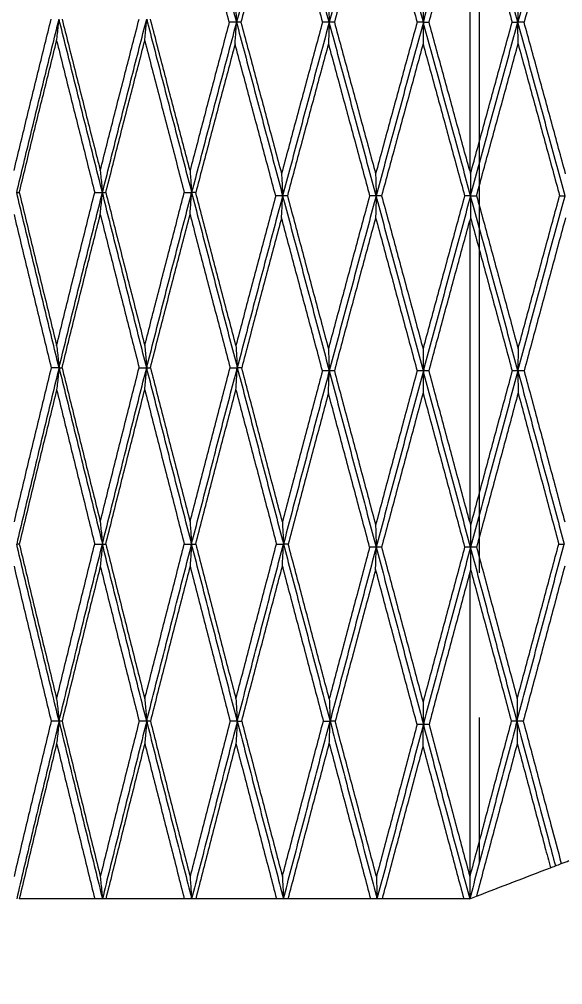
# Model space of a CAD drawing. Extents: x 1661 to 2451, y 0 to 579.
# Drawn here: x 2159.2 to 2168.6, y 425.28 to 441.95 of the extents above; entities that cross this region are included whole.
import ezdxf

# ---------------------------------------------------------------- set-up
doc = ezdxf.new("R2010")
doc.units = 0
doc.header["$LTSCALE"] = 10
doc.header["$MEASUREMENT"] = 0
doc.header["$PDMODE"] = 3
doc.header["$PDSIZE"] = -10
doc.linetypes.add('CENTER', pattern=[2, 1.25, -0.25, 0.25, -0.25])
doc.layers.get('0').update_dxf_attribs({"linetype": 'CONTINUOUS'})
doc.layers.get('DEFPOINTS').update_dxf_attribs({"linetype": 'CONTINUOUS'})
doc.layers.add('2', color=7, linetype='CONTINUOUS', true_color=0xffffff)
doc.layers.add('BODY', color=7, linetype='CONTINUOUS')
doc.styles.add('Daelim Dimension', font='')
doc.styles.get('Daelim Dimension').set_extended_font_data('나눔고딕')
doc.dimstyles.new('DEFAULT', dxfattribs={"dimscale": 2, "dimtxt": 2, "dimasz": 2, "dimexe": 0, "dimexo": 2, "dimgap": 1, "dimtad": 1, "dimdec": 0, "dimzin": 9, "dimdsep": 46, "dimtxsty": 'Daelim Dimension', "dimcen": 0.5, "dimclrd": 5, "dimclre": 5, "dimclrt": 256, "dimadec": 1, "dimazin": 0, "dimtfac": 1, "dimtdec": 0, "dimtix": 1, "dimtmove": 0, "dimatfit": 3, "dimfxl": 1, "dimtolj": 1, "dimtzin": 1, "dimlwd": 9, "dimlwe": 9, "dimarcsym": 0})

# ---------------------------------------------------------------- blocks, each defined once
blk = doc.blocks.new('*D11')
at = {"color": 5, "lineweight": 9, "ltscale": 0.5, "transparency": 16777216}
for p, q in [((2146.989, 470.764), (1973.318, 470.764)), ((1975.318, 466.764), (1975.318, 277.281)), ((2140.649, 273.281), (1973.318, 273.281))]:
    blk.add_line(p, q, dxfattribs=at)
at = {"color": 5, "linetype": 'ByBlock', "lineweight": 9, "ltscale": 0.5, "transparency": 16777216}
for p, q in [((2212.678, 377.281), (2263.051, 377.281)), ((2263.051, 373.281), (2263.051, 277.281)), ((2212.678, 273.281), (2263.051, 273.281))]:
    blk.add_line(p, q, dxfattribs=at)
at = {"color": 5, "ltscale": 0.5, "transparency": 16777216}
for points in [[(1974.651, 466.764), (1975.984, 466.764), (1975.318, 470.764)], [(2262.384, 373.281), (2263.717, 373.281), (2263.051, 377.281)], [(1974.651, 277.281), (1975.984, 277.281), (1975.318, 273.281)], [(2262.384, 277.281), (2263.717, 277.281), (2263.051, 273.281)]]:
    blk.add_solid(points, dxfattribs=at)
at = {"layer": 'DEFPOINTS', "color": 0, "ltscale": 0.5, "transparency": 16777216}
for p in [(2150.989, 470.764), (2208.678, 377.281), (1975.318, 273.281), (2144.649, 273.281), (2208.678, 273.281), (2263.051, 273.281)]:
    blk.add_point(p, dxfattribs=at)
at = {"color": 7, "ltscale": 0.5, "transparency": 16777216, "insert": (1967.874, 372.022), "char_height": 10, "attachment_point": 5, "rotation": 90, "style": 'Daelim Dimension'}
blk.add_mtext('\\A1;197', dxfattribs=at)
at = {"ltscale": 0.5, "transparency": 16777216, "insert": (2258.887, 325.281), "char_height": 4, "attachment_point": 5, "rotation": 90, "style": 'Daelim Dimension'}
blk.add_mtext('\\A1;104', dxfattribs=at)

msp = doc.modelspace()

# ---------------------------------------------------------------- linework, layer by layer
at = {"layer": '2', "color": 7, "linetype": 'Continuous', "lineweight": 13}
for p, q in [((2166.989, 444.433), (2166.989, 439.335)), ((2166.989, 438.469), (2166.989, 433.272)), ((2166.989, 432.395), (2166.989, 427.149))]:
    msp.add_line(p, q, dxfattribs=at)
at = {"layer": '2', "color": 7, "linetype": 'Continuous', "lineweight": 18}
for p, q in [((2166.989, 439.335), (2167.003, 439.281)), ((2167.003, 438.523), (2166.989, 438.469)), ((2166.989, 433.272), (2167.003, 433.217)), ((2167.003, 432.45), (2166.989, 432.395)), ((2166.885, 426.764), (2165.48, 426.764))]:
    msp.add_line(p, q, dxfattribs=at)
for start_param, end_param in [(1.961889, 2.04643), (1.865198, 1.949739), (1.768507, 1.853048), (1.671816, 1.756357)]:
    msp.add_ellipse((2166.989, 426.763), major_axis=(17.001, 0), ratio=0.00001, start_param=start_param, end_param=end_param, dxfattribs=at)
for points in [[(2162.169, 444.857), (2162.256, 444.532), (2162.43, 443.878), (2162.693, 442.891), (2162.869, 442.229), (2162.957, 441.897)], [(2163.755, 444.857), (2163.666, 444.532), (2163.489, 443.878), (2163.223, 442.891), (2163.046, 442.229), (2162.957, 441.897)], [(2164.561, 441.897), (2164.471, 442.229), (2164.291, 442.891), (2164.022, 443.878), (2163.844, 444.532), (2163.755, 444.857)], [(2165.372, 444.857), (2165.282, 444.532), (2165.102, 443.878), (2164.831, 442.891), (2164.651, 442.229), (2164.561, 441.897)], [(2166.187, 441.897), (2166.096, 442.229), (2165.914, 442.891), (2165.642, 443.878), (2165.462, 444.532), (2165.372, 444.857)], [(2166.187, 441.897), (2166.278, 442.229), (2166.459, 442.891), (2166.732, 443.878), (2166.913, 444.532), (2167.003, 444.857)], [(2167.82, 441.897), (2167.729, 442.229), (2167.547, 442.891), (2167.275, 443.878), (2167.094, 444.532), (2167.003, 444.857)], [(2168.635, 444.857), (2168.545, 444.532), (2168.364, 443.878), (2168.093, 442.891), (2167.911, 442.229), (2167.82, 441.897)], [(2162.833, 441.897), (2162.756, 442.187), (2162.601, 442.765), (2162.37, 443.628), (2162.217, 444.201), (2162.14, 444.486)], [(2163.736, 444.486), (2163.658, 444.201), (2163.502, 443.628), (2163.268, 442.765), (2163.112, 442.187), (2163.034, 441.897)], [(2163.736, 444.486), (2163.814, 444.201), (2163.971, 443.628), (2164.207, 442.765), (2164.365, 442.187), (2164.444, 441.897)], [(2165.362, 444.486), (2165.283, 444.201), (2165.124, 443.628), (2164.886, 442.765), (2164.728, 442.187), (2164.649, 441.897)], [(2165.362, 444.486), (2165.442, 444.201), (2165.6, 443.628), (2165.839, 442.765), (2165.999, 442.187), (2166.079, 441.897)], [(2166.285, 441.897), (2166.364, 442.181), (2166.52, 442.747), (2166.754, 443.593), (2166.911, 444.153), (2166.989, 444.433)], [(2167.003, 444.486), (2167.083, 444.201), (2167.243, 443.628), (2167.482, 442.765), (2167.642, 442.187), (2167.722, 441.897)], [(2168.645, 444.486), (2168.565, 444.201), (2168.406, 443.628), (2168.168, 442.765), (2168.008, 442.187), (2167.928, 441.897)], [(2162.934, 442.272), (2162.936, 442.231), (2162.942, 442.148), (2162.95, 442.023), (2162.955, 441.939), (2162.957, 441.897)], [(2164.546, 442.272), (2164.548, 442.231), (2164.551, 442.148), (2164.556, 442.023), (2164.559, 441.939), (2164.561, 441.897)], [(2166.182, 442.272), (2166.182, 442.231), (2166.183, 442.148), (2166.185, 442.023), (2166.186, 441.939), (2166.187, 441.897)], [(2167.825, 442.272), (2167.824, 442.231), (2167.823, 442.148), (2167.822, 442.023), (2167.821, 441.939), (2167.82, 441.897)], [(2159.113, 439.335), (2159.183, 439.627), (2159.326, 440.211), (2159.54, 441.083), (2159.684, 441.662), (2159.756, 441.951)], [(2159.159, 438.956), (2159.24, 439.291), (2159.401, 439.96), (2159.646, 440.959), (2159.81, 441.621), (2159.892, 441.951)], [(2159.85, 441.576), (2159.855, 441.618), (2159.864, 441.701), (2159.878, 441.826), (2159.887, 441.909), (2159.892, 441.951)], [(2160.641, 438.956), (2160.557, 439.292), (2160.389, 439.96), (2160.139, 440.958), (2159.974, 441.621), (2159.892, 441.951)], [(2159.944, 441.951), (2160.016, 441.662), (2160.162, 441.083), (2160.382, 440.211), (2160.53, 439.627), (2160.604, 439.335)], [(2160.604, 439.335), (2160.678, 439.627), (2160.826, 440.211), (2161.05, 441.083), (2161.2, 441.662), (2161.275, 441.951)], [(2160.641, 438.956), (2160.726, 439.291), (2160.895, 439.96), (2161.15, 440.959), (2161.32, 441.621), (2161.406, 441.951)], [(2161.373, 441.576), (2161.376, 441.618), (2161.384, 441.701), (2161.395, 441.826), (2161.402, 441.909), (2161.406, 441.951)], [(2161.406, 441.951), (2161.491, 441.621), (2161.663, 440.958), (2161.922, 439.96), (2162.096, 439.292), (2162.183, 438.956)], [(2162.155, 439.335), (2162.078, 439.627), (2161.925, 440.211), (2161.697, 441.083), (2161.546, 441.662), (2161.47, 441.951)], [(2162.833, 441.897), (2162.757, 441.614), (2162.606, 441.047), (2162.38, 440.193), (2162.23, 439.621), (2162.155, 439.335)], [(2162.957, 441.897), (2162.871, 441.573), (2162.698, 440.923), (2162.44, 439.942), (2162.269, 439.285), (2162.183, 438.956)], [(2162.957, 441.897), (2162.944, 441.897), (2162.916, 441.897), (2162.875, 441.897), (2162.847, 441.897), (2162.833, 441.897)], [(2162.934, 441.522), (2162.936, 441.564), (2162.942, 441.647), (2162.95, 441.772), (2162.955, 441.856), (2162.957, 441.897)], [(2163.034, 441.897), (2163.026, 441.897), (2163.009, 441.897), (2162.983, 441.897), (2162.966, 441.897), (2162.957, 441.897)], [(2162.957, 441.897), (2163.045, 441.567), (2163.222, 440.904), (2163.488, 439.906), (2163.666, 439.237), (2163.755, 438.902)], [(2163.034, 441.897), (2163.112, 441.608), (2163.267, 441.029), (2163.501, 440.157), (2163.658, 439.573), (2163.736, 439.281)], [(2164.444, 441.897), (2164.365, 441.608), (2164.208, 441.029), (2163.972, 440.157), (2163.815, 439.573), (2163.736, 439.281)], [(2164.561, 441.897), (2164.471, 441.567), (2164.292, 440.905), (2164.023, 439.906), (2163.845, 439.237), (2163.755, 438.902)], [(2164.561, 441.897), (2164.548, 441.897), (2164.522, 441.897), (2164.483, 441.897), (2164.457, 441.897), (2164.444, 441.897)], [(2164.561, 441.897), (2164.559, 441.856), (2164.556, 441.772), (2164.551, 441.647), (2164.548, 441.564), (2164.546, 441.522)], [(2165.372, 438.902), (2165.281, 439.237), (2165.1, 439.906), (2164.83, 440.904), (2164.65, 441.567), (2164.561, 441.897)], [(2164.649, 441.897), (2164.639, 441.897), (2164.619, 441.897), (2164.59, 441.897), (2164.57, 441.897), (2164.561, 441.897)], [(2164.649, 441.897), (2164.728, 441.608), (2164.886, 441.029), (2165.124, 440.157), (2165.283, 439.573), (2165.362, 439.281)], [(2166.079, 441.897), (2165.999, 441.608), (2165.84, 441.029), (2165.601, 440.157), (2165.442, 439.573), (2165.362, 439.281)], [(2166.187, 441.897), (2166.096, 441.567), (2165.915, 440.905), (2165.643, 439.906), (2165.462, 439.237), (2165.372, 438.902)], [(2166.187, 441.897), (2166.175, 441.897), (2166.151, 441.897), (2166.115, 441.897), (2166.091, 441.897), (2166.079, 441.897)], [(2166.187, 441.897), (2166.186, 441.856), (2166.185, 441.772), (2166.183, 441.647), (2166.182, 441.564), (2166.182, 441.522)], [(2166.187, 441.897), (2166.198, 441.897), (2166.22, 441.897), (2166.252, 441.897), (2166.274, 441.897), (2166.285, 441.897)], [(2167.003, 438.902), (2166.912, 439.237), (2166.731, 439.906), (2166.458, 440.904), (2166.277, 441.567), (2166.187, 441.897)], [(2166.989, 439.335), (2166.91, 439.621), (2166.754, 440.193), (2166.519, 441.047), (2166.363, 441.614), (2166.285, 441.897)], [(2167.003, 439.281), (2167.083, 439.573), (2167.243, 440.157), (2167.483, 441.029), (2167.642, 441.608), (2167.722, 441.897)], [(2167.003, 438.902), (2167.094, 439.237), (2167.276, 439.906), (2167.548, 440.905), (2167.73, 441.567), (2167.82, 441.897)], [(2167.722, 441.897), (2167.733, 441.897), (2167.754, 441.897), (2167.787, 441.897), (2167.809, 441.897), (2167.82, 441.897)], [(2167.928, 441.897), (2167.916, 441.897), (2167.892, 441.897), (2167.856, 441.897), (2167.832, 441.897), (2167.82, 441.897)], [(2168.635, 438.902), (2168.544, 439.237), (2168.363, 439.906), (2168.092, 440.904), (2167.911, 441.567), (2167.82, 441.897)], [(2167.825, 441.522), (2167.824, 441.564), (2167.823, 441.647), (2167.822, 441.772), (2167.821, 441.856), (2167.82, 441.897)], [(2168.645, 439.281), (2168.565, 439.573), (2168.406, 440.157), (2168.167, 441.029), (2168.008, 441.608), (2167.928, 441.897)], [(2159.204, 438.956), (2159.275, 439.249), (2159.418, 439.834), (2159.633, 440.707), (2159.778, 441.287), (2159.85, 441.576)], [(2159.85, 441.576), (2159.922, 441.287), (2160.067, 440.707), (2160.287, 439.834), (2160.434, 439.249), (2160.508, 438.956)], [(2160.7, 438.956), (2160.774, 439.249), (2160.923, 439.834), (2161.147, 440.707), (2161.297, 441.287), (2161.373, 441.576)], [(2161.373, 441.576), (2161.448, 441.287), (2161.599, 440.707), (2161.827, 439.834), (2161.979, 439.249), (2162.056, 438.956)], [(2162.934, 441.522), (2162.858, 441.239), (2162.706, 440.671), (2162.48, 439.815), (2162.329, 439.243), (2162.254, 438.956)], [(2163.635, 438.902), (2163.556, 439.195), (2163.4, 439.779), (2163.166, 440.653), (2163.011, 441.233), (2162.934, 441.522)], [(2164.546, 441.522), (2164.467, 441.233), (2164.31, 440.653), (2164.073, 439.779), (2163.916, 439.195), (2163.838, 438.902)], [(2164.546, 441.522), (2164.625, 441.233), (2164.783, 440.653), (2165.021, 439.779), (2165.18, 439.195), (2165.259, 438.902)], [(2166.182, 441.522), (2166.102, 441.233), (2165.943, 440.653), (2165.704, 439.779), (2165.545, 439.195), (2165.465, 438.902)], [(2166.182, 441.522), (2166.262, 441.233), (2166.421, 440.653), (2166.66, 439.779), (2166.82, 439.195), (2166.9, 438.902)], [(2167.107, 438.902), (2167.187, 439.195), (2167.347, 439.779), (2167.586, 440.653), (2167.745, 441.233), (2167.825, 441.522)], [(2167.825, 441.522), (2167.905, 441.233), (2168.064, 440.653), (2168.303, 439.779), (2168.462, 439.195), (2168.542, 438.902)], [(2160.604, 439.335), (2160.608, 439.293), (2160.616, 439.209), (2160.629, 439.083), (2160.637, 438.999), (2160.641, 438.956)], [(2162.155, 439.335), (2162.158, 439.293), (2162.164, 439.209), (2162.174, 439.083), (2162.18, 438.999), (2162.183, 438.956)], [(2163.736, 439.281), (2163.738, 439.239), (2163.743, 439.155), (2163.749, 439.029), (2163.753, 438.944), (2163.755, 438.902)], [(2165.362, 439.281), (2165.363, 439.239), (2165.365, 439.155), (2165.369, 439.029), (2165.371, 438.944), (2165.372, 438.902)], [(2167.003, 439.281), (2167.003, 439.239), (2167.003, 439.155), (2167.003, 439.029), (2167.003, 438.944), (2167.003, 438.902)], [(2159.159, 438.956), (2159.164, 438.956), (2159.174, 438.956), (2159.189, 438.956), (2159.199, 438.956), (2159.204, 438.956)], [(2159.892, 435.933), (2159.809, 436.271), (2159.645, 436.946), (2159.401, 437.953), (2159.239, 438.622), (2159.159, 438.956)], [(2159.204, 438.956), (2159.275, 438.664), (2159.418, 438.079), (2159.633, 437.199), (2159.777, 436.61), (2159.85, 436.315)], [(2159.85, 436.315), (2159.922, 436.61), (2160.068, 437.199), (2160.287, 438.079), (2160.434, 438.664), (2160.508, 438.956)], [(2159.892, 435.933), (2159.974, 436.271), (2160.14, 436.945), (2160.39, 437.953), (2160.557, 438.622), (2160.641, 438.956)], [(2160.508, 438.956), (2160.523, 438.956), (2160.553, 438.956), (2160.597, 438.956), (2160.627, 438.956), (2160.641, 438.956)], [(2160.604, 438.578), (2160.608, 438.62), (2160.616, 438.704), (2160.629, 438.83), (2160.637, 438.914), (2160.641, 438.956)], [(2160.641, 438.956), (2160.648, 438.956), (2160.661, 438.956), (2160.68, 438.956), (2160.693, 438.956), (2160.7, 438.956)], [(2161.406, 435.933), (2161.32, 436.271), (2161.149, 436.946), (2160.894, 437.953), (2160.725, 438.622), (2160.641, 438.956)], [(2160.7, 438.956), (2160.774, 438.664), (2160.923, 438.079), (2161.147, 437.199), (2161.297, 436.61), (2161.373, 436.315)], [(2161.373, 436.315), (2161.448, 436.61), (2161.599, 437.199), (2161.827, 438.079), (2161.979, 438.664), (2162.056, 438.956)], [(2161.406, 435.933), (2161.492, 436.271), (2161.664, 436.945), (2161.923, 437.953), (2162.096, 438.622), (2162.183, 438.956)], [(2162.056, 438.956), (2162.07, 438.956), (2162.098, 438.956), (2162.141, 438.956), (2162.169, 438.956), (2162.183, 438.956)], [(2162.155, 438.578), (2162.158, 438.62), (2162.164, 438.704), (2162.174, 438.83), (2162.18, 438.914), (2162.183, 438.956)], [(2162.254, 438.956), (2162.246, 438.956), (2162.23, 438.956), (2162.207, 438.956), (2162.191, 438.956), (2162.183, 438.956)], [(2162.183, 438.956), (2162.27, 438.622), (2162.444, 437.953), (2162.707, 436.946), (2162.883, 436.271), (2162.972, 435.933)], [(2162.948, 436.315), (2162.87, 436.61), (2162.715, 437.199), (2162.484, 438.079), (2162.331, 438.664), (2162.254, 438.956)], [(2163.635, 438.902), (2163.558, 438.616), (2163.405, 438.043), (2163.176, 437.18), (2163.024, 436.603), (2162.948, 436.315)], [(2163.755, 438.902), (2163.668, 438.574), (2163.493, 437.917), (2163.232, 436.927), (2163.058, 436.265), (2162.972, 435.933)], [(2163.755, 438.902), (2163.742, 438.902), (2163.715, 438.902), (2163.675, 438.902), (2163.648, 438.902), (2163.635, 438.902)], [(2163.736, 438.523), (2163.738, 438.565), (2163.743, 438.649), (2163.749, 438.776), (2163.753, 438.86), (2163.755, 438.902)], [(2163.755, 438.902), (2163.844, 438.568), (2164.023, 437.898), (2164.291, 436.891), (2164.471, 436.216), (2164.561, 435.878)], [(2163.838, 438.902), (2163.829, 438.902), (2163.81, 438.902), (2163.783, 438.902), (2163.764, 438.902), (2163.755, 438.902)], [(2163.838, 438.902), (2163.916, 438.61), (2164.073, 438.025), (2164.309, 437.144), (2164.467, 436.555), (2164.546, 436.26)], [(2165.259, 438.902), (2165.18, 438.61), (2165.021, 438.025), (2164.784, 437.144), (2164.625, 436.555), (2164.546, 436.26)], [(2165.372, 438.902), (2165.282, 438.568), (2165.101, 437.899), (2164.831, 436.891), (2164.651, 436.216), (2164.561, 435.878)], [(2165.372, 438.902), (2165.359, 438.902), (2165.334, 438.902), (2165.297, 438.902), (2165.272, 438.902), (2165.259, 438.902)], [(2165.372, 438.902), (2165.371, 438.86), (2165.369, 438.776), (2165.365, 438.649), (2165.363, 438.565), (2165.362, 438.523)], [(2166.187, 435.878), (2166.096, 436.216), (2165.914, 436.891), (2165.643, 437.898), (2165.462, 438.568), (2165.372, 438.902)], [(2165.465, 438.902), (2165.455, 438.902), (2165.434, 438.902), (2165.403, 438.902), (2165.382, 438.902), (2165.372, 438.902)], [(2165.465, 438.902), (2165.545, 438.61), (2165.704, 438.025), (2165.943, 437.144), (2166.102, 436.555), (2166.182, 436.26)], [(2166.9, 438.902), (2166.82, 438.61), (2166.661, 438.025), (2166.421, 437.144), (2166.262, 436.555), (2166.182, 436.26)], [(2167.003, 438.902), (2166.913, 438.568), (2166.731, 437.899), (2166.459, 436.891), (2166.277, 436.216), (2166.187, 435.878)], [(2167.003, 438.902), (2166.992, 438.902), (2166.969, 438.902), (2166.935, 438.902), (2166.912, 438.902), (2166.9, 438.902)], [(2167.003, 438.902), (2167.015, 438.902), (2167.038, 438.902), (2167.072, 438.902), (2167.095, 438.902), (2167.107, 438.902)], [(2167.82, 435.878), (2167.729, 436.216), (2167.548, 436.891), (2167.276, 437.898), (2167.094, 438.568), (2167.003, 438.902)], [(2167.003, 438.902), (2167.003, 438.86), (2167.003, 438.776), (2167.003, 438.649), (2167.003, 438.565), (2167.003, 438.523)], [(2167.107, 438.902), (2167.187, 438.61), (2167.346, 438.025), (2167.586, 437.144), (2167.745, 436.555), (2167.825, 436.26)], [(2167.82, 435.878), (2167.911, 436.216), (2168.092, 436.891), (2168.364, 437.899), (2168.545, 438.568), (2168.635, 438.902)], [(2167.825, 436.26), (2167.905, 436.555), (2168.064, 437.144), (2168.303, 438.025), (2168.462, 438.61), (2168.542, 438.902)], [(2168.542, 438.902), (2168.552, 438.902), (2168.573, 438.902), (2168.604, 438.902), (2168.625, 438.902), (2168.635, 438.902)], [(2159.113, 438.578), (2159.183, 438.285), (2159.325, 437.699), (2159.54, 436.818), (2159.684, 436.228), (2159.756, 435.933)], [(2159.944, 435.933), (2160.017, 436.228), (2160.162, 436.818), (2160.382, 437.699), (2160.53, 438.285), (2160.604, 438.578)], [(2160.604, 438.578), (2160.678, 438.285), (2160.826, 437.699), (2161.05, 436.818), (2161.2, 436.228), (2161.275, 435.933)], [(2161.47, 435.933), (2161.546, 436.228), (2161.697, 436.818), (2161.926, 437.699), (2162.078, 438.285), (2162.155, 438.578)], [(2162.155, 438.578), (2162.231, 438.285), (2162.384, 437.699), (2162.615, 436.818), (2162.77, 436.228), (2162.848, 435.933)], [(2163.736, 438.523), (2163.659, 438.237), (2163.506, 437.663), (2163.277, 436.8), (2163.125, 436.222), (2163.048, 435.933)], [(2164.444, 435.878), (2164.365, 436.174), (2164.207, 436.763), (2163.971, 437.645), (2163.814, 438.231), (2163.736, 438.523)], [(2165.362, 438.523), (2165.283, 438.231), (2165.124, 437.645), (2164.886, 436.763), (2164.728, 436.174), (2164.649, 435.878)], [(2165.362, 438.523), (2165.442, 438.231), (2165.601, 437.645), (2165.839, 436.763), (2165.999, 436.174), (2166.079, 435.878)], [(2167.003, 438.523), (2167.083, 438.231), (2167.243, 437.645), (2167.482, 436.763), (2167.642, 436.174), (2167.722, 435.878)], [(2168.645, 438.523), (2168.565, 438.231), (2168.406, 437.645), (2168.168, 436.763), (2168.008, 436.174), (2167.928, 435.878)], [(2166.285, 435.878), (2166.363, 436.168), (2166.52, 436.745), (2166.754, 437.608), (2166.911, 438.182), (2166.989, 438.469)], [(2159.85, 436.315), (2159.855, 436.272), (2159.864, 436.188), (2159.878, 436.061), (2159.887, 435.976), (2159.892, 435.933)], [(2161.373, 436.315), (2161.376, 436.272), (2161.384, 436.188), (2161.395, 436.061), (2161.402, 435.976), (2161.406, 435.933)], [(2162.948, 436.315), (2162.951, 436.272), (2162.956, 436.188), (2162.964, 436.061), (2162.969, 435.976), (2162.972, 435.933)], [(2164.546, 436.26), (2164.548, 436.218), (2164.551, 436.133), (2164.556, 436.006), (2164.559, 435.921), (2164.561, 435.878)], [(2166.182, 436.26), (2166.182, 436.218), (2166.183, 436.133), (2166.185, 436.006), (2166.186, 435.921), (2166.187, 435.878)], [(2167.825, 436.26), (2167.824, 436.218), (2167.823, 436.133), (2167.822, 436.006), (2167.821, 435.921), (2167.82, 435.878)], [(2159.756, 435.933), (2159.684, 435.639), (2159.54, 435.049), (2159.326, 434.162), (2159.183, 433.569), (2159.113, 433.272)], [(2159.892, 435.933), (2159.81, 435.597), (2159.646, 434.922), (2159.401, 433.907), (2159.24, 433.228), (2159.159, 432.889)], [(2159.892, 435.933), (2159.877, 435.933), (2159.847, 435.933), (2159.801, 435.933), (2159.771, 435.933), (2159.756, 435.933)], [(2159.892, 435.933), (2159.887, 435.891), (2159.878, 435.806), (2159.864, 435.679), (2159.855, 435.594), (2159.85, 435.552)], [(2159.892, 435.933), (2159.898, 435.933), (2159.909, 435.933), (2159.926, 435.933), (2159.938, 435.933), (2159.944, 435.933)], [(2159.892, 435.933), (2159.974, 435.597), (2160.139, 434.922), (2160.389, 433.907), (2160.557, 433.228), (2160.641, 432.889)], [(2159.944, 435.933), (2160.016, 435.639), (2160.162, 435.049), (2160.382, 434.162), (2160.53, 433.569), (2160.604, 433.272)], [(2160.604, 433.272), (2160.678, 433.569), (2160.826, 434.162), (2161.05, 435.049), (2161.2, 435.639), (2161.275, 435.933)], [(2160.641, 432.889), (2160.726, 433.228), (2160.895, 433.907), (2161.15, 434.922), (2161.32, 435.597), (2161.406, 435.933)], [(2161.275, 435.933), (2161.29, 435.933), (2161.319, 435.933), (2161.362, 435.933), (2161.391, 435.933), (2161.406, 435.933)], [(2161.373, 435.552), (2161.376, 435.594), (2161.384, 435.679), (2161.395, 435.806), (2161.402, 435.891), (2161.406, 435.933)], [(2161.406, 435.933), (2161.413, 435.933), (2161.427, 435.933), (2161.449, 435.933), (2161.463, 435.933), (2161.47, 435.933)], [(2162.183, 432.889), (2162.096, 433.228), (2161.922, 433.907), (2161.663, 434.922), (2161.491, 435.597), (2161.406, 435.933)], [(2161.47, 435.933), (2161.546, 435.639), (2161.697, 435.049), (2161.925, 434.162), (2162.078, 433.569), (2162.155, 433.272)], [(2162.155, 433.272), (2162.231, 433.569), (2162.385, 434.162), (2162.616, 435.049), (2162.77, 435.639), (2162.848, 435.933)], [(2162.183, 432.889), (2162.27, 433.228), (2162.445, 433.907), (2162.708, 434.922), (2162.884, 435.597), (2162.972, 435.933)], [(2162.848, 435.933), (2162.861, 435.933), (2162.889, 435.933), (2162.93, 435.933), (2162.958, 435.933), (2162.972, 435.933)], [(2162.948, 435.552), (2162.951, 435.594), (2162.956, 435.679), (2162.964, 435.806), (2162.969, 435.891), (2162.972, 435.933)], [(2163.048, 435.933), (2163.04, 435.933), (2163.023, 435.933), (2162.997, 435.933), (2162.98, 435.933), (2162.972, 435.933)], [(2162.972, 435.933), (2163.06, 435.597), (2163.236, 434.922), (2163.502, 433.907), (2163.68, 433.228), (2163.77, 432.889)], [(2163.751, 433.272), (2163.672, 433.569), (2163.516, 434.162), (2163.282, 435.049), (2163.126, 435.639), (2163.048, 435.933)], [(2164.444, 435.878), (2164.367, 435.59), (2164.212, 435.012), (2163.981, 434.143), (2163.828, 433.563), (2163.751, 433.272)], [(2164.561, 435.878), (2164.473, 435.548), (2164.297, 434.886), (2164.033, 433.888), (2163.857, 433.222), (2163.77, 432.889)], [(2164.561, 435.878), (2164.548, 435.878), (2164.522, 435.878), (2164.483, 435.878), (2164.457, 435.878), (2164.444, 435.878)], [(2164.546, 435.497), (2164.548, 435.539), (2164.551, 435.624), (2164.556, 435.751), (2164.559, 435.836), (2164.561, 435.878)], [(2164.561, 435.878), (2164.65, 435.542), (2164.83, 434.867), (2165.1, 433.852), (2165.281, 433.173), (2165.372, 432.834)], [(2164.649, 435.878), (2164.639, 435.878), (2164.619, 435.878), (2164.59, 435.878), (2164.57, 435.878), (2164.561, 435.878)], [(2164.649, 435.878), (2164.728, 435.584), (2164.886, 434.994), (2165.124, 434.107), (2165.283, 433.514), (2165.362, 433.217)], [(2166.079, 435.878), (2165.999, 435.584), (2165.84, 434.994), (2165.601, 434.107), (2165.442, 433.514), (2165.362, 433.217)], [(2166.187, 435.878), (2166.096, 435.542), (2165.915, 434.867), (2165.643, 433.852), (2165.462, 433.173), (2165.372, 432.834)], [(2166.187, 435.878), (2166.175, 435.878), (2166.151, 435.878), (2166.115, 435.878), (2166.091, 435.878), (2166.079, 435.878)], [(2166.187, 435.878), (2166.186, 435.836), (2166.185, 435.751), (2166.183, 435.624), (2166.182, 435.539), (2166.182, 435.497)], [(2166.285, 435.878), (2166.274, 435.878), (2166.252, 435.878), (2166.219, 435.878), (2166.198, 435.878), (2166.187, 435.878)], [(2167.003, 432.834), (2166.912, 433.173), (2166.731, 433.852), (2166.458, 434.867), (2166.277, 435.542), (2166.187, 435.878)], [(2166.989, 433.272), (2166.91, 433.563), (2166.754, 434.143), (2166.519, 435.012), (2166.363, 435.59), (2166.285, 435.878)], [(2167.722, 435.878), (2167.642, 435.584), (2167.483, 434.994), (2167.243, 434.107), (2167.083, 433.514), (2167.003, 433.217)], [(2167.82, 435.878), (2167.73, 435.542), (2167.548, 434.867), (2167.276, 433.852), (2167.094, 433.173), (2167.003, 432.834)], [(2167.82, 435.878), (2167.809, 435.878), (2167.787, 435.878), (2167.755, 435.878), (2167.733, 435.878), (2167.722, 435.878)], [(2167.928, 435.878), (2167.916, 435.878), (2167.892, 435.878), (2167.856, 435.878), (2167.832, 435.878), (2167.82, 435.878)], [(2167.82, 435.878), (2167.909, 435.548), (2168.087, 434.885), (2168.353, 433.889), (2168.531, 433.222), (2168.62, 432.889)], [(2167.82, 435.878), (2167.821, 435.836), (2167.822, 435.751), (2167.823, 435.624), (2167.824, 435.539), (2167.825, 435.497)], [(2167.928, 435.878), (2168.006, 435.59), (2168.162, 435.012), (2168.396, 434.143), (2168.552, 433.563), (2168.63, 433.272)], [(2159.85, 435.552), (2159.777, 435.257), (2159.633, 434.666), (2159.418, 433.779), (2159.275, 433.186), (2159.204, 432.889)], [(2159.85, 435.552), (2159.922, 435.257), (2160.068, 434.666), (2160.287, 433.779), (2160.434, 433.186), (2160.508, 432.889)], [(2160.7, 432.889), (2160.774, 433.186), (2160.923, 433.779), (2161.147, 434.666), (2161.297, 435.257), (2161.373, 435.552)], [(2161.373, 435.552), (2161.448, 435.257), (2161.599, 434.666), (2161.827, 433.779), (2161.979, 433.186), (2162.056, 432.889)], [(2162.254, 432.889), (2162.331, 433.186), (2162.484, 433.779), (2162.716, 434.666), (2162.87, 435.257), (2162.948, 435.552)], [(2162.948, 435.552), (2163.025, 435.257), (2163.181, 434.666), (2163.415, 433.779), (2163.571, 433.186), (2163.649, 432.889)], [(2164.546, 435.497), (2164.469, 435.208), (2164.314, 434.63), (2164.083, 433.76), (2163.929, 433.179), (2163.852, 432.889)], [(2165.259, 432.834), (2165.18, 433.13), (2165.021, 433.724), (2164.783, 434.611), (2164.625, 435.202), (2164.546, 435.497)], [(2166.182, 435.497), (2166.102, 435.202), (2165.943, 434.611), (2165.704, 433.724), (2165.545, 433.13), (2165.465, 432.834)], [(2166.182, 435.497), (2166.262, 435.202), (2166.421, 434.611), (2166.661, 433.724), (2166.82, 433.13), (2166.9, 432.834)], [(2167.825, 435.497), (2167.745, 435.202), (2167.586, 434.611), (2167.346, 433.724), (2167.187, 433.13), (2167.107, 432.834)], [(2167.825, 435.497), (2167.903, 435.208), (2168.059, 434.63), (2168.293, 433.76), (2168.449, 433.179), (2168.527, 432.889)], [(2160.604, 433.272), (2160.608, 433.23), (2160.616, 433.145), (2160.629, 433.017), (2160.637, 432.931), (2160.641, 432.889)], [(2162.155, 433.272), (2162.158, 433.23), (2162.164, 433.145), (2162.174, 433.017), (2162.18, 432.931), (2162.183, 432.889)], [(2163.751, 433.272), (2163.753, 433.23), (2163.757, 433.145), (2163.763, 433.017), (2163.768, 432.931), (2163.77, 432.889)], [(2165.362, 433.217), (2165.363, 433.175), (2165.365, 433.09), (2165.369, 432.962), (2165.371, 432.876), (2165.372, 432.834)], [(2167.003, 433.217), (2167.003, 433.175), (2167.003, 433.09), (2167.003, 432.962), (2167.003, 432.876), (2167.003, 432.834)], [(2159.204, 432.889), (2159.199, 432.889), (2159.189, 432.889), (2159.174, 432.889), (2159.164, 432.889), (2159.159, 432.889)], [(2159.892, 429.83), (2159.809, 430.17), (2159.645, 430.851), (2159.401, 431.871), (2159.239, 432.55), (2159.159, 432.889)], [(2159.204, 432.889), (2159.275, 432.592), (2159.418, 431.999), (2159.633, 431.107), (2159.777, 430.512), (2159.85, 430.215)], [(2159.85, 430.215), (2159.922, 430.512), (2160.068, 431.107), (2160.287, 431.999), (2160.434, 432.592), (2160.508, 432.889)], [(2159.892, 429.83), (2159.974, 430.17), (2160.14, 430.851), (2160.39, 431.871), (2160.557, 432.55), (2160.641, 432.889)], [(2160.508, 432.889), (2160.523, 432.889), (2160.553, 432.889), (2160.597, 432.889), (2160.627, 432.889), (2160.641, 432.889)], [(2160.641, 432.889), (2160.637, 432.846), (2160.629, 432.761), (2160.616, 432.633), (2160.608, 432.547), (2160.604, 432.505)], [(2160.641, 432.889), (2160.648, 432.889), (2160.661, 432.889), (2160.68, 432.889), (2160.693, 432.889), (2160.7, 432.889)], [(2161.406, 429.83), (2161.32, 430.17), (2161.149, 430.851), (2160.894, 431.871), (2160.725, 432.55), (2160.641, 432.889)], [(2160.7, 432.889), (2160.774, 432.592), (2160.923, 431.999), (2161.147, 431.107), (2161.297, 430.512), (2161.373, 430.215)], [(2161.373, 430.215), (2161.448, 430.512), (2161.599, 431.107), (2161.827, 431.999), (2161.979, 432.592), (2162.056, 432.889)], [(2161.406, 429.83), (2161.491, 430.17), (2161.663, 430.851), (2161.923, 431.871), (2162.096, 432.55), (2162.183, 432.889)], [(2162.056, 432.889), (2162.07, 432.889), (2162.098, 432.889), (2162.141, 432.889), (2162.169, 432.889), (2162.183, 432.889)], [(2162.183, 432.889), (2162.18, 432.846), (2162.174, 432.761), (2162.164, 432.633), (2162.158, 432.547), (2162.155, 432.505)], [(2162.183, 432.889), (2162.191, 432.889), (2162.207, 432.889), (2162.23, 432.889), (2162.246, 432.889), (2162.254, 432.889)], [(2162.972, 429.83), (2162.884, 430.17), (2162.707, 430.851), (2162.445, 431.871), (2162.27, 432.55), (2162.183, 432.889)], [(2162.254, 432.889), (2162.33, 432.592), (2162.484, 431.999), (2162.715, 431.107), (2162.87, 430.512), (2162.948, 430.215)], [(2162.948, 430.215), (2163.026, 430.512), (2163.181, 431.107), (2163.415, 431.999), (2163.571, 432.592), (2163.649, 432.889)], [(2162.972, 429.83), (2163.06, 430.17), (2163.237, 430.851), (2163.503, 431.871), (2163.681, 432.55), (2163.77, 432.889)], [(2163.649, 432.889), (2163.663, 432.889), (2163.69, 432.889), (2163.73, 432.889), (2163.756, 432.889), (2163.77, 432.889)], [(2163.751, 432.505), (2163.753, 432.547), (2163.757, 432.633), (2163.763, 432.761), (2163.768, 432.846), (2163.77, 432.889)], [(2163.852, 432.889), (2163.843, 432.889), (2163.825, 432.889), (2163.797, 432.889), (2163.779, 432.889), (2163.77, 432.889)], [(2163.77, 432.889), (2163.859, 432.55), (2164.037, 431.871), (2164.306, 430.851), (2164.485, 430.17), (2164.575, 429.83)], [(2164.561, 430.215), (2164.482, 430.512), (2164.324, 431.107), (2164.088, 431.999), (2163.931, 432.592), (2163.852, 432.889)], [(2167.805, 429.83), (2167.896, 430.17), (2168.077, 430.851), (2168.349, 431.871), (2168.53, 432.55), (2168.62, 432.889)], [(2167.81, 430.215), (2167.89, 430.512), (2168.049, 431.107), (2168.288, 431.999), (2168.448, 432.592), (2168.527, 432.889)], [(2168.527, 432.889), (2168.537, 432.889), (2168.558, 432.889), (2168.589, 432.889), (2168.61, 432.889), (2168.62, 432.889)], [(2165.259, 432.834), (2165.182, 432.543), (2165.026, 431.962), (2164.793, 431.089), (2164.638, 430.506), (2164.561, 430.215)], [(2165.372, 432.834), (2165.283, 432.501), (2165.106, 431.834), (2164.84, 430.833), (2164.664, 430.164), (2164.575, 429.83)], [(2165.372, 432.834), (2165.359, 432.834), (2165.334, 432.834), (2165.297, 432.834), (2165.272, 432.834), (2165.259, 432.834)], [(2165.362, 432.45), (2165.363, 432.492), (2165.365, 432.577), (2165.369, 432.705), (2165.371, 432.791), (2165.372, 432.834)], [(2165.372, 432.834), (2165.462, 432.495), (2165.643, 431.816), (2165.915, 430.796), (2166.096, 430.115), (2166.187, 429.774)], [(2165.465, 432.834), (2165.455, 432.834), (2165.434, 432.834), (2165.403, 432.834), (2165.382, 432.834), (2165.372, 432.834)], [(2165.465, 432.834), (2165.545, 432.537), (2165.704, 431.944), (2165.943, 431.052), (2166.102, 430.457), (2166.182, 430.159)], [(2166.9, 432.834), (2166.82, 432.537), (2166.661, 431.944), (2166.421, 431.052), (2166.262, 430.457), (2166.182, 430.159)], [(2167.003, 432.834), (2166.913, 432.495), (2166.731, 431.816), (2166.459, 430.796), (2166.277, 430.115), (2166.187, 429.774)], [(2167.003, 432.834), (2166.992, 432.834), (2166.969, 432.834), (2166.935, 432.834), (2166.912, 432.834), (2166.9, 432.834)], [(2167.107, 432.834), (2167.095, 432.834), (2167.072, 432.834), (2167.038, 432.834), (2167.015, 432.834), (2167.003, 432.834)], [(2167.805, 429.83), (2167.716, 430.164), (2167.538, 430.833), (2167.271, 431.834), (2167.092, 432.501), (2167.003, 432.834)], [(2167.003, 432.834), (2167.003, 432.791), (2167.003, 432.705), (2167.003, 432.577), (2167.003, 432.492), (2167.003, 432.45)], [(2167.107, 432.834), (2167.185, 432.543), (2167.341, 431.962), (2167.576, 431.089), (2167.732, 430.506), (2167.81, 430.215)], [(2159.113, 432.505), (2159.183, 432.208), (2159.325, 431.614), (2159.54, 430.723), (2159.684, 430.128), (2159.756, 429.83)], [(2160.604, 432.505), (2160.53, 432.208), (2160.382, 431.614), (2160.162, 430.723), (2160.016, 430.128), (2159.944, 429.83)], [(2160.604, 432.505), (2160.678, 432.208), (2160.826, 431.614), (2161.05, 430.723), (2161.2, 430.128), (2161.275, 429.83)], [(2162.155, 432.505), (2162.078, 432.208), (2161.925, 431.614), (2161.697, 430.723), (2161.546, 430.128), (2161.47, 429.83)], [(2162.155, 432.505), (2162.231, 432.208), (2162.385, 431.614), (2162.616, 430.723), (2162.77, 430.128), (2162.848, 429.83)], [(2163.048, 429.83), (2163.126, 430.128), (2163.282, 430.723), (2163.516, 431.614), (2163.672, 432.208), (2163.751, 432.505)], [(2163.751, 432.505), (2163.829, 432.208), (2163.986, 431.614), (2164.222, 430.723), (2164.38, 430.128), (2164.459, 429.83)], [(2165.362, 432.45), (2165.284, 432.159), (2165.129, 431.578), (2164.896, 430.704), (2164.741, 430.121), (2164.663, 429.83)], [(2166.079, 429.774), (2165.999, 430.072), (2165.84, 430.667), (2165.601, 431.559), (2165.442, 432.153), (2165.362, 432.45)], [(2166.989, 432.395), (2166.91, 432.104), (2166.754, 431.522), (2166.52, 430.649), (2166.363, 430.066), (2166.285, 429.774)], [(2167.003, 432.45), (2167.082, 432.159), (2167.238, 431.578), (2167.473, 430.704), (2167.629, 430.121), (2167.707, 429.83)], [(2168.63, 432.505), (2168.55, 432.208), (2168.391, 431.614), (2168.153, 430.723), (2167.993, 430.128), (2167.913, 429.83)], [(2159.85, 430.215), (2159.855, 430.172), (2159.864, 430.087), (2159.878, 429.958), (2159.887, 429.873), (2159.892, 429.83)], [(2161.373, 430.215), (2161.376, 430.172), (2161.384, 430.087), (2161.395, 429.958), (2161.402, 429.873), (2161.406, 429.83)], [(2162.948, 430.215), (2162.951, 430.172), (2162.956, 430.087), (2162.964, 429.958), (2162.969, 429.873), (2162.972, 429.83)], [(2164.561, 430.215), (2164.563, 430.172), (2164.566, 430.087), (2164.571, 429.958), (2164.574, 429.873), (2164.575, 429.83)], [(2167.81, 430.215), (2167.81, 430.172), (2167.809, 430.087), (2167.807, 429.958), (2167.806, 429.873), (2167.805, 429.83)], [(2166.182, 430.159), (2166.182, 430.117), (2166.183, 430.031), (2166.185, 429.903), (2166.186, 429.817), (2166.187, 429.774)], [(2159.756, 429.83), (2159.684, 429.532), (2159.54, 428.937), (2159.325, 428.043), (2159.183, 427.447), (2159.113, 427.149)], [(2159.892, 429.83), (2159.809, 429.489), (2159.645, 428.808), (2159.401, 427.786), (2159.239, 427.104), (2159.159, 426.764)], [(2159.892, 429.83), (2159.877, 429.83), (2159.847, 429.83), (2159.802, 429.83), (2159.771, 429.83), (2159.756, 429.83)], [(2159.892, 429.83), (2159.887, 429.787), (2159.878, 429.701), (2159.864, 429.573), (2159.855, 429.487), (2159.85, 429.445)], [(2159.944, 429.83), (2159.938, 429.83), (2159.926, 429.83), (2159.909, 429.83), (2159.898, 429.83), (2159.892, 429.83)], [(2159.892, 429.83), (2159.974, 429.489), (2160.14, 428.808), (2160.39, 427.786), (2160.557, 427.104), (2160.641, 426.764)], [(2159.944, 429.83), (2160.016, 429.532), (2160.162, 428.937), (2160.382, 428.043), (2160.53, 427.447), (2160.604, 427.149)], [(2161.275, 429.83), (2161.2, 429.532), (2161.05, 428.937), (2160.826, 428.043), (2160.678, 427.447), (2160.604, 427.149)], [(2161.406, 429.83), (2161.32, 429.489), (2161.149, 428.808), (2160.894, 427.786), (2160.725, 427.104), (2160.641, 426.764)], [(2161.406, 429.83), (2161.391, 429.83), (2161.362, 429.83), (2161.319, 429.83), (2161.29, 429.83), (2161.275, 429.83)], [(2161.406, 429.83), (2161.402, 429.787), (2161.395, 429.701), (2161.384, 429.573), (2161.376, 429.487), (2161.373, 429.445)], [(2161.47, 429.83), (2161.463, 429.83), (2161.449, 429.83), (2161.427, 429.83), (2161.413, 429.83), (2161.406, 429.83)], [(2161.406, 429.83), (2161.491, 429.489), (2161.663, 428.808), (2161.923, 427.786), (2162.096, 427.104), (2162.183, 426.764)], [(2161.47, 429.83), (2161.546, 429.532), (2161.697, 428.937), (2161.925, 428.043), (2162.078, 427.447), (2162.155, 427.149)], [(2162.848, 429.83), (2162.77, 429.532), (2162.616, 428.937), (2162.385, 428.043), (2162.231, 427.447), (2162.155, 427.149)], [(2162.972, 429.83), (2162.884, 429.489), (2162.707, 428.808), (2162.445, 427.786), (2162.27, 427.104), (2162.183, 426.764)], [(2162.972, 429.83), (2162.958, 429.83), (2162.93, 429.83), (2162.889, 429.83), (2162.862, 429.83), (2162.848, 429.83)], [(2162.972, 429.83), (2162.969, 429.787), (2162.964, 429.701), (2162.956, 429.573), (2162.951, 429.487), (2162.948, 429.445)], [(2162.972, 429.83), (2162.98, 429.83), (2162.997, 429.83), (2163.023, 429.83), (2163.04, 429.83), (2163.048, 429.83)], [(2162.972, 429.83), (2163.06, 429.489), (2163.237, 428.808), (2163.503, 427.786), (2163.681, 427.104), (2163.77, 426.764)], [(2163.048, 429.83), (2163.126, 429.532), (2163.282, 428.937), (2163.516, 428.043), (2163.672, 427.447), (2163.751, 427.149)], [(2163.751, 427.149), (2163.829, 427.447), (2163.986, 428.043), (2164.222, 428.937), (2164.38, 429.532), (2164.459, 429.83)], [(2163.77, 426.764), (2163.859, 427.104), (2164.037, 427.786), (2164.306, 428.808), (2164.485, 429.489), (2164.575, 429.83)], [(2164.459, 429.83), (2164.472, 429.83), (2164.498, 429.83), (2164.537, 429.83), (2164.562, 429.83), (2164.575, 429.83)], [(2164.561, 429.445), (2164.563, 429.487), (2164.566, 429.573), (2164.571, 429.701), (2164.574, 429.787), (2164.575, 429.83)], [(2164.663, 429.83), (2164.653, 429.83), (2164.634, 429.83), (2164.605, 429.83), (2164.585, 429.83), (2164.575, 429.83)], [(2164.575, 429.83), (2164.665, 429.489), (2164.845, 428.808), (2165.116, 427.786), (2165.296, 427.104), (2165.386, 426.764)], [(2165.377, 427.149), (2165.297, 427.447), (2165.139, 428.043), (2164.901, 428.937), (2164.742, 429.532), (2164.663, 429.83)], [(2166.079, 429.774), (2166.001, 429.483), (2165.845, 428.9), (2165.611, 428.025), (2165.455, 427.441), (2165.377, 427.149)], [(2166.187, 429.774), (2166.098, 429.44), (2165.92, 428.771), (2165.653, 427.767), (2165.475, 427.098), (2165.386, 426.764)], [(2166.187, 429.774), (2166.175, 429.774), (2166.151, 429.774), (2166.115, 429.774), (2166.091, 429.774), (2166.079, 429.774)], [(2166.182, 429.389), (2166.182, 429.432), (2166.183, 429.517), (2166.185, 429.646), (2166.186, 429.732), (2166.187, 429.774)], [(2166.187, 429.774), (2166.276, 429.44), (2166.454, 428.771), (2166.721, 427.767), (2166.9, 427.098), (2166.989, 426.764)], [(2166.285, 429.774), (2166.274, 429.774), (2166.252, 429.774), (2166.219, 429.774), (2166.198, 429.774), (2166.187, 429.774)], [(2166.285, 429.774), (2166.363, 429.483), (2166.519, 428.9), (2166.754, 428.025), (2166.91, 427.441), (2166.989, 427.149)], [(2167.707, 429.83), (2167.627, 429.532), (2167.468, 428.937), (2167.228, 428.043), (2167.069, 427.447), (2166.989, 427.149)], [(2167.805, 429.83), (2167.715, 429.489), (2167.533, 428.808), (2167.261, 427.786), (2167.079, 427.104), (2166.989, 426.764)], [(2167.805, 429.83), (2167.794, 429.83), (2167.773, 429.83), (2167.74, 429.83), (2167.718, 429.83), (2167.707, 429.83)], [(2167.913, 429.83), (2167.901, 429.83), (2167.877, 429.83), (2167.841, 429.83), (2167.817, 429.83), (2167.805, 429.83)], [(2167.805, 429.83), (2167.806, 429.787), (2167.807, 429.701), (2167.809, 429.573), (2167.81, 429.487), (2167.81, 429.445)], [(2159.85, 429.445), (2159.777, 429.147), (2159.633, 428.551), (2159.418, 427.658), (2159.275, 427.062), (2159.204, 426.764)], [(2159.85, 429.445), (2159.922, 429.147), (2160.068, 428.551), (2160.287, 427.658), (2160.434, 427.062), (2160.508, 426.764)], [(2161.373, 429.445), (2161.297, 429.147), (2161.147, 428.551), (2160.923, 427.658), (2160.774, 427.062), (2160.7, 426.764)], [(2161.373, 429.445), (2161.448, 429.147), (2161.599, 428.551), (2161.827, 427.658), (2161.979, 427.062), (2162.056, 426.764)], [(2162.948, 429.445), (2162.87, 429.147), (2162.716, 428.551), (2162.484, 427.658), (2162.33, 427.062), (2162.254, 426.764)], [(2162.948, 429.445), (2163.026, 429.147), (2163.181, 428.551), (2163.415, 427.658), (2163.571, 427.062), (2163.649, 426.764)], [(2163.852, 426.764), (2163.931, 427.062), (2164.088, 427.658), (2164.324, 428.551), (2164.482, 429.147), (2164.561, 429.445)], [(2164.561, 429.445), (2164.64, 429.147), (2164.798, 428.551), (2165.036, 427.658), (2165.195, 427.062), (2165.274, 426.764)], [(2165.48, 426.764), (2165.558, 427.056), (2165.714, 427.639), (2165.948, 428.515), (2166.104, 429.098), (2166.182, 429.389)], [(2168.469, 427.332), (2168.503, 427.345), (2168.537, 427.358), (2168.571, 427.371)], [(2168.571, 427.371), (2168.615, 427.388), (2168.659, 427.405), (2168.703, 427.422)], [(2167.104, 426.808), (2167.531, 426.972), (2167.958, 427.136), (2168.384, 427.299)], [(2168.384, 427.299), (2168.413, 427.31), (2168.441, 427.321), (2168.469, 427.332)], [(2160.604, 427.149), (2160.608, 427.106), (2160.616, 427.021), (2160.629, 426.892), (2160.637, 426.807), (2160.641, 426.764)], [(2162.155, 427.149), (2162.158, 427.106), (2162.164, 427.021), (2162.174, 426.892), (2162.18, 426.807), (2162.183, 426.764)], [(2163.751, 427.149), (2163.753, 427.106), (2163.757, 427.021), (2163.763, 426.892), (2163.768, 426.807), (2163.77, 426.764)], [(2165.377, 427.149), (2165.378, 427.106), (2165.38, 427.021), (2165.383, 426.892), (2165.385, 426.807), (2165.386, 426.764)], [(2166.989, 427.149), (2166.989, 427.106), (2166.989, 427.021), (2166.989, 426.892), (2166.989, 426.807), (2166.989, 426.764)], [(2160.641, 426.764), (2160.627, 426.764), (2160.597, 426.764), (2160.553, 426.764), (2160.523, 426.764), (2160.508, 426.764)], [(2160.7, 426.764), (2160.693, 426.764), (2160.68, 426.764), (2160.661, 426.764), (2160.648, 426.764), (2160.641, 426.764)], [(2162.183, 426.764), (2162.169, 426.764), (2162.141, 426.764), (2162.098, 426.764), (2162.07, 426.764), (2162.056, 426.764)], [(2162.254, 426.764), (2162.246, 426.764), (2162.23, 426.764), (2162.207, 426.764), (2162.191, 426.764), (2162.183, 426.764)], [(2163.77, 426.764), (2163.756, 426.764), (2163.73, 426.764), (2163.69, 426.764), (2163.663, 426.764), (2163.649, 426.764)], [(2163.852, 426.764), (2163.843, 426.764), (2163.825, 426.764), (2163.797, 426.764), (2163.779, 426.764), (2163.77, 426.764)], [(2165.386, 426.764), (2165.374, 426.764), (2165.349, 426.764), (2165.312, 426.764), (2165.287, 426.764), (2165.274, 426.764)], [(2165.48, 426.764), (2165.469, 426.764), (2165.449, 426.764), (2165.418, 426.764), (2165.397, 426.764), (2165.386, 426.764)], [(2166.989, 426.764), (2167.027, 426.778), (2167.065, 426.793), (2167.104, 426.808)]]:
    msp.add_open_spline(points, degree=3, dxfattribs=at)
for points, knots in [([(2167.805, 429.83), (2167.896, 429.489), (2168.077, 428.808), (2168.299, 427.975), (2168.429, 427.483), (2168.469, 427.332)], [0, 0, 0, 0, 0.409192, 0.818383, 1, 1, 1, 1]), ([(2167.913, 429.83), (2167.993, 429.532), (2168.152, 428.937), (2168.372, 428.117), (2168.511, 427.595), (2168.571, 427.371)], [0, 0, 0, 0, 0.3634, 0.726801, 1, 1, 1, 1]), ([(2166.182, 429.389), (2166.26, 429.098), (2166.416, 428.515), (2166.651, 427.639), (2166.807, 427.056), (2166.885, 426.764)], [0, 0, 0, 0, 0.333333, 0.666667, 1, 1, 1, 1]), ([(2167.81, 429.445), (2167.73, 429.147), (2167.571, 428.551), (2167.335, 427.672), (2167.18, 427.091), (2167.104, 426.808)], [0, 0, 0, 0, 0.338914, 0.677829, 1, 1, 1, 1]), ([(2167.81, 429.445), (2167.89, 429.147), (2168.049, 428.551), (2168.241, 427.836), (2168.352, 427.419), (2168.384, 427.299)], [0, 0, 0, 0, 0.416505, 0.833009, 1, 1, 1, 1]), ([(2166.989, 426.764), (2166.977, 426.764), (2166.954, 426.764), (2166.92, 426.764), (2166.897, 426.764), (2166.885, 426.764)], [0, 0, 0, 0, 0.333341, 0.666682, 1, 1, 1, 1])]:
    msp.add_open_spline(points, degree=3, knots=knots, dxfattribs=at)
at = {"layer": 'BODY', "color": 1, "linetype": 'CENTER', "lineweight": 5}
msp.add_line((2167.149, 484.893), (2167.149, 86.771), dxfattribs=at)

# ---------------------------------------------------------------- dimensions: what is measured, and where the dimension line sits
at = {"color": 5, "ltscale": 0.5}
dim = msp.add_linear_dim(base=(1975.318, 273.281), p1=(2150.989, 470.764), p2=(2144.649, 273.281), angle=90, dimstyle='DEFAULT', override={"dimtxt": 5, "dimexe": 1, "dimclrt": 7}, dxfattribs=at)
dim.commit()
dim.dimension.update_dxf_attribs({"geometry": '*D11', "text_midpoint": (1967.874, 372.022)})

doc.saveas('drawing.dxf')
